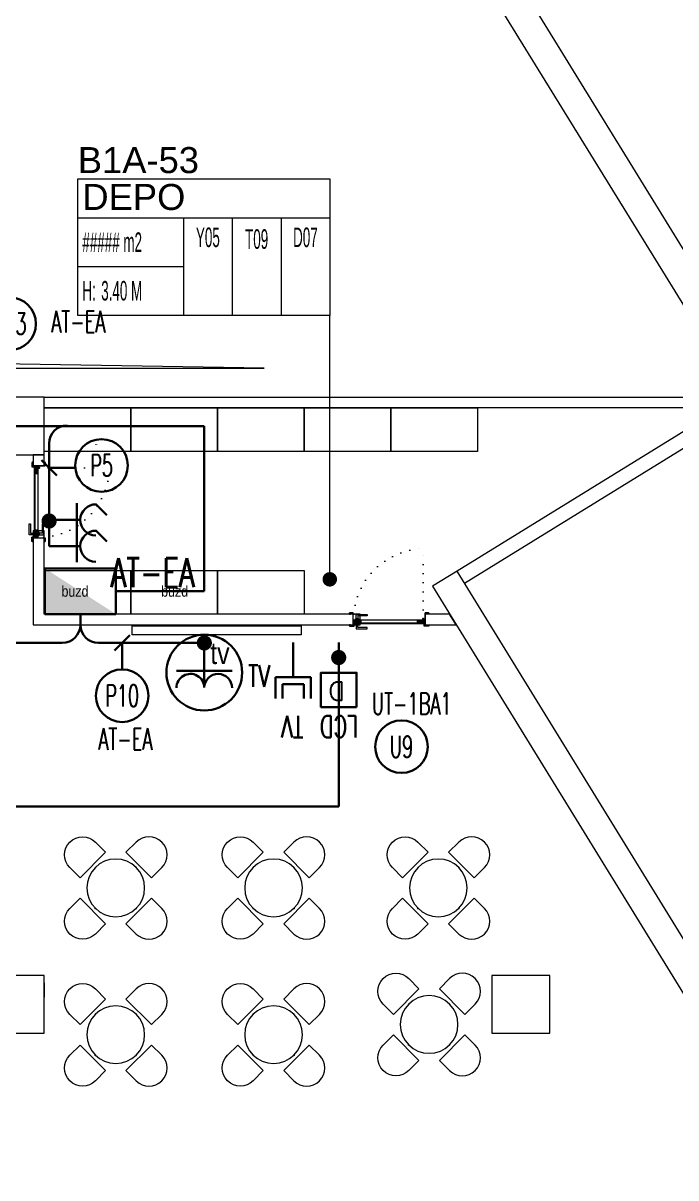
# Model space of a CAD drawing. Header units: metres. Extents: x -13194 to 152406, y -14653 to 29421.
# Drawn here: x 86311 to 87215, y 6990 to 8587 of the extents above; entities that cross this region are included whole.
import ezdxf
from ezdxf.enums import TextEntityAlignment as Align

# ---------------------------------------------------------------- set-up
doc = ezdxf.new("R2010")
doc.units = ezdxf.units.M
doc.header["$LTSCALE"] = 100
doc.header["$MEASUREMENT"] = 0
doc.linetypes.add('DOT2', pattern=[0.125, 0, -0.125])
doc.linetypes.add('HIDDEN', pattern=[0.375, 0.25, -0.125])
doc.layers.get('0').update_dxf_attribs({"color": 9, "lineweight": 9})
for name, color, linetype, lineweight in [('00', 9, 'Continuous', 9), ('01', 9, 'Continuous', 9), ('05', 9, 'Continuous', 9), ('06C @ 1', 9, 'Continuous', 9), ('06D', 9, 'Continuous', 9), ('09', 9, 'Continuous', 9), ('10', 9, 'Continuous', 9), ('12', 9, 'Continuous', 9), ('20', 9, 'DOT2', 9), ('21', 9, 'Continuous', 9), ('21_mahal200', 9, 'Continuous', 9), ('E-AYDINLATMA VE PRİZ PANOSU', 7, 'Continuous', 30), ('E-DATA LCD EKRAN', 7, 'Continuous', 30), ('E-DATA PRİZİ (RJ45)', 7, 'Continuous', 30), ('E-KABLO', 7, 'Continuous', 30), ('E-KAPAKLI PRİZ', 7, 'Continuous', 30), ('E-LINYE', 7, 'Continuous', 30), ('E-YAZI', 7, 'Continuous', 30), ('E-ÇİFTLİ PRİZ (ASMA TAVANA MONTE)', 7, 'Continuous', 30)]:
    doc.layers.add(name, color=color, linetype=linetype, lineweight=lineweight)
doc.styles.add('Arial', font='arial.ttf', dxfattribs={"height": 2.5})
doc.styles.add('E-YAZI', font='txttw.shx')
doc.styles.add('MuuM_TEXT-STANDART', font='ARIALN.TTF')
doc.dimstyles.new('MuuM_DIM200', dxfattribs={"dimscale": 20, "dimtxt": 2, "dimasz": 1, "dimexe": 1, "dimexo": 1, "dimgap": 1, "dimtad": 1, "dimdec": 1, "dimrnd": 0.5, "dimdsep": 46, "dimtxsty": 'MuuM_TEXT-STANDART', "dimblk": 'ARCHTICK', "dimcen": 0, "dimdle": 0.15, "dimclrd": 256, "dimclre": 256, "dimclrt": 256, "dimadec": 0, "dimazin": 0, "dimtfac": 5, "dimtdec": 1, "dimtix": 1, "dimtmove": 2, "dimatfit": 3, "dimldrblk": 'DOT', "dimfxl": 3, "dimfxlon": 1, "dimtolj": 1, "dimlwd": -1, "dimlwe": -1, "dimarcsym": 0})

# ---------------------------------------------------------------- blocks, each defined once
blk = doc.blocks.new('100_AYDINLATMA VE PRİZ PANOSU')
at = {"layer": 'E-AYDINLATMA VE PRİZ PANOSU', "color": 4}
for p, q in [((-3.072, 3.948), (3.072, 3.948)), ((-3.072, 0), (-3.072, 3.948)), ((3.072, 3.948), (3.072, 0)), ((3.072, 0), (-3.072, 0))]:
    blk.add_line(p, q, dxfattribs=at)
blk.add_solid([(3.072, 0), (-3.072, 0), (-3.072, 3.948)], dxfattribs=at)
blk = doc.blocks.new('ÇİFTLİ PRİZ (ASMA TAVANA MONTE)')
at = {"layer": 'E-ÇİFTLİ PRİZ (ASMA TAVANA MONTE)', "color": 4}
for p, q in [((0, 73.2), (0, 11.4)), ((-38.4, 50.2), (38.4, 50.2))]:
    blk.add_line(p, q, dxfattribs=at)
at = {"layer": 'E-ÇİFTLİ PRİZ (ASMA TAVANA MONTE)', "color": 3}
blk.add_circle((0, 52.4), 52.4, dxfattribs=at)
at = {"layer": 'E-ÇİFTLİ PRİZ (ASMA TAVANA MONTE)', "color": 4}
for centre, start, end in [((-19.2, 73.4), 179.6083, 359.6083), ((19.2, 73.4), 180.3917, 0.3917)]:
    blk.add_arc(centre, 19.2, start, end, dxfattribs=at)
blk = doc.blocks.new('E-LCD+TV')
at = {"layer": 'E-DATA PRİZİ (RJ45)', "color": 1}
for p, q in [((38.5, 77.5), (38.5, 48)), ((48.3, 77.5), (48.3, 57.8)), ((77.8, 77.5), (77.8, 57.8)), ((87.6, 77.5), (87.6, 48)), ((38.5, 48), (87.6, 48)), ((48.3, 57.8), (77.8, 57.8)), ((63, 48), (63, 0)), ((0, 0), (0, 42))]:
    blk.add_line(p, q, dxfattribs=at)
blk.add_lwpolyline([(-24.6, 89.6), (24.6, 89.6), (24.6, 42), (-24.6, 42)], close=True, dxfattribs=at)
at = {"layer": 'E-DATA PRİZİ (RJ45)', "color": 1, "style": 'E-YAZI'}
blk.add_text('D', height=25.6, dxfattribs=at).set_placement((-8.8, 54.6))
at = {"layer": 'E-YAZI', "color": 1, "style": 'E-YAZI', "width": 0.7}
for s, p in [('LCD', (-27, 101.6)), ('TV', (49, 101.6))]:
    blk.add_text(s, height=30, dxfattribs=at).set_placement(p)
blk = doc.blocks.new('100_KAPAKLI PRİZ')
at = {"layer": 'E-KAPAKLI PRİZ', "color": 4}
for p, q in [((1.216, 3.6), (0.379, 4.438)), ((-1.223, 2.136), (1.279, 2.136)), ((0, 2.4), (0, 0))]:
    blk.add_line(p, q, dxfattribs=at)
blk.add_arc((0, 3.6), 1.2, 180.75513, 0.75513, dxfattribs=at)
blk = doc.blocks.new('p-kolon_80x80')
blk.add_lwpolyline([(-40, -40), (40, -40), (40, 40), (-40, 40)], close=True)
blk = doc.blocks.new('1.Bod.Ara.Sitatik Elk')
at = {"layer": '01'}
for points in [[(2885.9, 194.4), (3337.3, -538.2), (3303.3, -559.2), (2863.6, 154.4)], [(3464.9, -1609), (3399.2, -1591.8), (2911.6, -800.5), (2877.6, -821.5), (3373.6, -1626.4), (3454.8, -1647.7)]]:
    blk.add_lwpolyline(points, dxfattribs=at)
for p in [(2300, -600), (2300, -1400), (3000, -1400)]:
    blk.add_blockref('p-kolon_80x80', p, dxfattribs=at)
blk = doc.blocks.new('_ArchTick')
at = {"color": 0, "linetype": 'ByBlock', "const_width": 0.15}
blk.add_lwpolyline([(-0.5, -0.5), (0.5, 0.5)], dxfattribs=at)
blk = doc.blocks.new('_Dot')
at = {"color": 0, "linetype": 'ByBlock', "lineweight": -2}
blk.add_line((-0.5, 0), (-1, 0), dxfattribs=at)
at = {"color": 0, "linetype": 'ByBlock', "const_width": 0.5}
blk.add_lwpolyline([(-0.25, 0, 1), (0.25, 0, 1)], format="xyb", close=True, dxfattribs=at)
blk = doc.blocks.new('0_roomno2')
blk.add_lwpolyline([(19.375, -10.5), (0, -10.5), (0, 0), (19.375, 0)], close=True)
for points in [[(0, -3), (19.375, -3)], [(8.125, -3), (8.125, -10.5)], [(11.875, -3), (11.875, -10.5)], [(15.625, -3), (15.625, -10.5)], [(0, -6.75), (8.125, -6.75)]]:
    blk.add_lwpolyline(points)
at = {"style": 'MuuM_TEXT-STANDART', "width": 0.6}
blk.add_text('H:', height=1.5, dxfattribs=at).set_placement((0.35, -8.608), align=Align.MIDDLE_LEFT)
at = {"style": 'Arial'}
blk.add_attdef('ODANO', (0, 1.17), '', height=2, dxfattribs=at)
blk.add_attdef('MEKANADI', text='', height=2, dxfattribs=at).set_placement((0.35, -3), align=Align.BOTTOM_LEFT)
at = {"style": 'MuuM_TEXT-STANDART', "width": 0.6}
for tag, p in [('M2', (0.35, -4.875)), ('TEMIZTAVANYUKSEKLIGI', (1.8, -8.608))]:
    blk.add_attdef(tag, text='', height=1.5, dxfattribs=at).set_placement(p, align=Align.MIDDLE_LEFT)
for tag, p in [('YER01', (10, -4.5)), ('TAVAN01', (13.75, -4.5)), ('DUVAR01', (17.5, -4.5)), ('YER02', (10, -6.75)), ('TAVAN02', (13.75, -6.75)), ('DUVAR02', (17.5, -6.75)), ('YER03', (10, -9)), ('TAVAN03', (13.75, -9)), ('DUVAR03', (17.5, -9))]:
    blk.add_attdef(tag, text='', height=1.5, dxfattribs=at).set_placement(p, align=Align.MIDDLE_CENTER)
blk = doc.blocks.new('p-kapı kolu')
for points in [[(2.2, 0), (2.2, -1.25), (-2.2, -1.25), (-2.2, 0), (2.2, 0)], [(1.225, -1.25), (1.225, -7.5), (-13.775, -7.5), (-13.775, -5.625), (-1.025, -5.625), (-1.025, -5.625), (-1.025, -1.25), (1.225, -1.25)]]:
    blk.add_lwpolyline(points)
blk = doc.blocks.new('K-AH-01')
at = {"layer": '09'}
h = blk.add_hatch(dxfattribs=at)
h.set_pattern_fill('LOGEND', color=256, scale=10, style=0)
h.set_pattern_definition([(7e-15, (-3944.073, -2726.897), (10, 10), [3, -7]), (7e-15, (-3944.073, -2726.397), (10, 10), [3, -7]), (7e-15, (-3943.573, -2725.397), (10, 10), [2, -8]), (7e-15, (-3943.073, -2724.397), (10, 10), [1.5, -8.5]), (7e-15, (-3943.073, -2723.397), (10, 10), [1, -9]), (7e-15, (-3945.573, -2722.397), (10, 10), [0.5, -2.5, 0.5, -6.5]), (7e-15, (-3944.073, -2721.897), (10, 10), [0.5, -4, 1.5, -4]), (7e-15, (-3942.073, -2721.397), (10, 10), [0.5, -0.5, 0.5, -8.5]), (7e-15, (-3942.573, -2720.897), (10, 10), [0.5, -9.5]), (7e-15, (-3943.073, -2719.897), (10, 10), [1.5, -8.5]), (7e-15, (-3943.073, -2718.897), (10, 10), [2, -8]), (7e-15, (-3943.573, -2717.897), (10, 10), [2.5, -3, 0.5, -4]), (90, (-3947.573, -2723.897), (-10, 10), [0.5, -1, 2.5, -6]), (90, (-3947.073, -2722.897), (-10, 10), [0.5, -0.5, 1.5, -7.5]), (90, (-3946.573, -2718.897), (-10, 10), [1, -9]), (90, (-3946.073, -2722.897), (-10, 10), [2, -3, 0.5, -4.5]), (90, (-3945.573, -2717.397), (-10, 10), [0.5, -9.5]), (90, (-3945.073, -2722.397), (-10, 10), [1.5, -8.5]), (90, (-3944.073, -2721.897), (-10, 10), [1, -9]), (90, (-3943.073, -2721.897), (-10, 10), [0.5, -1.5, 1.5, -6.5]), (90, (-3942.573, -2721.397), (-10, 10), [0.5, -9.5]), (90, (-3942.073, -2723.397), (-10, 10), [1.4, -8.6]), (90, (-3941.573, -2725.397), (-10, 10), [1, -9]), (90, (-3940.573, -2721.397), (-10, 10), [0.5, -9.5]), (90, (-3939.573, -2721.897), (-10, 10), [1.5, -8.5]), (90, (-3938.573, -2721.897), (-10, 10), [1.5, -8.5]), (45, (-3940.073, -2725.8966), (1e-15, 10), [0.7071, -0.7071, 0.7071, -12.020836]), (45, (-3942.073, -2723.3966), (1e-15, 10), [1.4142, -12.727936]), (45, (-3946.073, -2718.3966), (1e-15, 10), [1.4142, -12.727936]), (45, (-3944.073, -2720.8966), (1e-15, 10), [1.4142, -12.727936]), (45, (-3943.573, -2722.8966), (1e-15, 10), [1.4142, -12.727936]), (45, (-3940.573, -2724.8966), (1e-15, 10), [1.4142, -12.727936]), (45, (-3941.573, -2724.3966), (1e-15, 10), [2.12132, -12.020816]), (45, (-3944.573, -2719.8966), (1e-15, 10), [0.7071, -13.435036]), (45, (-3945.073, -2718.8966), (1e-15, 10), [0.7071, -13.435036]), (45, (-3941.073, -2718.8966), (1e-15, 10), [0.7071, -13.435036]), (45, (-3945.073, -2723.8966), (1e-15, 10), [0.7071, -13.435036]), (45, (-3939.573, -2720.3966), (1e-15, 10), [0.7071, -13.435036]), (45, (-3943.073, -2721.3966), (1e-15, 10), [0.7071, -13.435036]), (45, (-3942.073, -2720.3966), (1e-15, 10), [0.7071, -13.435036]), (135, (-3942.573, -2722.3966), (-10, 1e-15), [0.7071, -0.7071, 2.12132, -10.606616]), (135, (-3941.073, -2722.3966), (-10, 1e-15), [0.7071, -13.435036]), (135, (-3941.073, -2725.8966), (-10, 1e-15), [0.7071, -13.435036]), (135, (-3943.073, -2723.3966), (-10, 1e-15), [0.7071, -13.435036]), (135, (-3941.573, -2721.3966), (-10, 1e-15), [0.7071, -13.435036]), (135, (-3944.073, -2723.8966), (-10, 1e-15), [0.7071, -13.435036]), (135, (-3940.073, -2723.8966), (-10, 1e-15), [0.7071, -13.435036]), (135, (-3947.073, -2726.8966), (-10, 1e-15), [0.7071, -13.435036]), (135, (-3946.573, -2726.3966), (-10, 1e-15), [1.4142, -12.727936]), (135, (-3946.073, -2725.8966), (-10, 1e-15), [1.4142, -12.727936]), (135, (-3945.073, -2725.8966), (-10, 1e-15), [1.4142, -12.727936]), (135, (-3944.573, -2724.8966), (-10, 1e-15), [1.4142, -12.727936]), (135, (-3940.573, -2720.8966), (-10, 1e-15), [1.4142, -12.727936]), (135, (-3938.573, -2725.8966), (-10, 1e-15), [1.4142, -12.727936]), (135, (-3938.073, -2717.8966), (-10, 1e-15), [1.4142, -12.727936]), (135, (-3938.073, -2718.8966), (-10, 1e-15), [1.4142, -12.727936]), (135, (-3939.073, -2719.3966), (-10, 1e-15), [1.4142, -12.727936]), (135, (-3946.073, -2719.3966), (-10, 1e-15), [2.12132, -12.020816]), (135, (-3939.573, -2720.3966), (-10, 1e-15), [2.12132, -12.020816]), (26.56505, (-3945.0727, -2717.3966), (10, 4e-09), [1.118, -21.24268]), (26.56505, (-3945.0727, -2722.3966), (10, 4e-09), [1.118, -21.24268]), (26.56505, (-3944.0727, -2719.3966), (10, 4e-09), [1.118, -21.24268]), (26.56505, (-3941.0727, -2726.3966), (10, 4e-09), [1.118, -21.24268]), (26.56505, (-3941.5727, -2725.3966), (10, 4e-09), [1.118, -21.24268]), (26.56505, (-3944.5727, -2723.3966), (10, 4e-09), [1.118, -21.24268]), (26.56505, (-3944.5727, -2718.3966), (10, 4e-09), [1.118, -21.24268]), (26.56505, (-3941.5727, -2721.3966), (10, 4e-09), [2.236, -20.12468]), (63.43495, (-3941.5727, -2719.8966), (5e-10, 10), [1.118, -21.24268]), (63.43495, (-3940.0727, -2722.8966), (5e-10, 10), [1.118, -21.24268]), (63.43495, (-3945.0727, -2720.8966), (5e-10, 10), [1.118, -21.24268]), (63.43495, (-3947.0727, -2720.3966), (5e-10, 10), [1.118, -21.24268]), (63.43495, (-3941.0727, -2722.3966), (5e-10, 10), [1.118, -21.24268]), (63.43495, (-3942.0727, -2722.3966), (5e-10, 10), [1.118, -21.24268]), (63.43495, (-3946.0727, -2720.8966), (5e-10, 10), [2.236, -20.12468]), (63.43495, (-3938.5727, -2724.3966), (5e-10, 10), [2.236, -20.12468]), (63.43495, (-3939.5727, -2723.8966), (5e-10, 10), [2.236, -20.12468]), (116.56505, (-3947.5727, -2725.3966), (-4e-09, 10), [1.118, -21.24268]), (116.56505, (-3947.5727, -2719.8966), (-4e-09, 10), [1.118, -21.24268]), (116.56505, (-3945.5727, -2726.8966), (-4e-09, 10), [1.118, -21.24268]), (116.56505, (-3946.5727, -2717.8966), (-4e-09, 10), [1.118, -21.24268]), (116.56505, (-3945.5727, -2723.8966), (-4e-09, 10), [1.118, -21.24268]), (116.56505, (-3943.5727, -2722.8966), (-4e-09, 10), [1.118, -21.24268]), (116.56505, (-3942.5727, -2720.8966), (-4e-09, 10), [1.118, -21.24268]), (116.56505, (-3947.0727, -2724.8966), (3.2e-06, 10.0000016), [1.118, -21.24268]), (116.56505, (-3944.5727, -2723.3966), (-4e-09, 10), [1.118, -21.24268]), (116.56505, (-3941.5727, -2724.3966), (-4e-09, 10), [1.118, -21.24268]), (116.56505, (-3940.5727, -2723.3966), (-4e-09, 10), [1.118, -21.24268]), (116.56505, (-3938.5727, -2720.3966), (-4e-09, 10), [1.118, -21.24268]), (116.56505, (-3946.0727, -2717.3966), (-4e-09, 10), [1.118, -21.24268]), (116.56505, (-3947.5727, -2717.8966), (-4e-09, 10), [2.236, -20.12468]), (116.56505, (-3946.0727, -2724.8966), (-4e-09, 10), [2.236, -20.12468]), (153.43495, (-3947.5727, -2726.3966), (-10, 5e-10), [1.118, -21.24268]), (153.43495, (-3939.0727, -2726.8966), (-10, 5e-10), [1.118, -21.24268]), (153.43495, (-3939.5727, -2721.8966), (-10, 5e-10), [1.118, -21.24268]), (153.43495, (-3943.5727, -2725.3966), (-10, 5e-10), [1.118, -21.24268]), (153.43495, (-3944.0727, -2726.3966), (-10, 5e-10), [1.118, -21.24268]), (153.43495, (-3943.0727, -2724.3966), (-10, 5e-10), [1.118, -21.24268]), (153.43495, (-3940.0727, -2718.3966), (-10, 5e-10), [1.118, -21.24268]), (153.43495, (-3939.0727, -2717.8966), (-10, 5e-10), [2.236, -20.12468])])
h.paths.add_polyline_path([(10.8, 6.5), (10.8, 2.5), (0.8, 2.5), (0.8, 6.5)])
h = blk.add_hatch(dxfattribs=at)
h.set_pattern_fill('LOGEND', color=256, scale=10, style=0)
h.set_pattern_definition([(7e-15, (-3938.781, -2726.897), (10, 10), [3, -7]), (7e-15, (-3938.781, -2726.397), (10, 10), [3, -7]), (7e-15, (-3938.281, -2725.397), (10, 10), [2, -8]), (7e-15, (-3937.781, -2724.397), (10, 10), [1.5, -8.5]), (7e-15, (-3937.781, -2723.397), (10, 10), [1, -9]), (7e-15, (-3940.281, -2722.397), (10, 10), [0.5, -2.5, 0.5, -6.5]), (7e-15, (-3938.781, -2721.897), (10, 10), [0.5, -4, 1.5, -4]), (7e-15, (-3936.781, -2721.397), (10, 10), [0.5, -0.5, 0.5, -8.5]), (7e-15, (-3937.281, -2720.897), (10, 10), [0.5, -9.5]), (7e-15, (-3937.781, -2719.897), (10, 10), [1.5, -8.5]), (7e-15, (-3937.781, -2718.897), (10, 10), [2, -8]), (7e-15, (-3938.281, -2717.897), (10, 10), [2.5, -3, 0.5, -4]), (90, (-3942.281, -2723.897), (-10, 10), [0.5, -1, 2.5, -6]), (90, (-3941.781, -2722.897), (-10, 10), [0.5, -0.5, 1.5, -7.5]), (90, (-3941.281, -2718.897), (-10, 10), [1, -9]), (90, (-3940.781, -2722.897), (-10, 10), [2, -3, 0.5, -4.5]), (90, (-3940.281, -2717.397), (-10, 10), [0.5, -9.5]), (90, (-3939.781, -2722.397), (-10, 10), [1.5, -8.5]), (90, (-3938.781, -2721.897), (-10, 10), [1, -9]), (90, (-3937.781, -2721.897), (-10, 10), [0.5, -1.5, 1.5, -6.5]), (90, (-3937.281, -2721.397), (-10, 10), [0.5, -9.5]), (90, (-3936.781, -2723.397), (-10, 10), [1.4, -8.6]), (90, (-3936.281, -2725.397), (-10, 10), [1, -9]), (90, (-3935.281, -2721.397), (-10, 10), [0.5, -9.5]), (90, (-3934.281, -2721.897), (-10, 10), [1.5, -8.5]), (90, (-3933.281, -2721.897), (-10, 10), [1.5, -8.5]), (45, (-3934.781, -2725.8966), (1e-15, 10), [0.7071, -0.7071, 0.7071, -12.020836]), (45, (-3936.781, -2723.3966), (1e-15, 10), [1.4142, -12.727936]), (45, (-3940.781, -2718.3966), (1e-15, 10), [1.4142, -12.727936]), (45, (-3938.781, -2720.8966), (1e-15, 10), [1.4142, -12.727936]), (45, (-3938.281, -2722.8966), (1e-15, 10), [1.4142, -12.727936]), (45, (-3935.281, -2724.8966), (1e-15, 10), [1.4142, -12.727936]), (45, (-3936.281, -2724.3966), (1e-15, 10), [2.12132, -12.020816]), (45, (-3939.281, -2719.8966), (1e-15, 10), [0.7071, -13.435036]), (45, (-3939.781, -2718.8966), (1e-15, 10), [0.7071, -13.435036]), (45, (-3935.781, -2718.8966), (1e-15, 10), [0.7071, -13.435036]), (45, (-3939.781, -2723.8966), (1e-15, 10), [0.7071, -13.435036]), (45, (-3934.281, -2720.3966), (1e-15, 10), [0.7071, -13.435036]), (45, (-3937.781, -2721.3966), (1e-15, 10), [0.7071, -13.435036]), (45, (-3936.781, -2720.3966), (1e-15, 10), [0.7071, -13.435036]), (135, (-3937.281, -2722.3966), (-10, 1e-15), [0.7071, -0.7071, 2.12132, -10.606616]), (135, (-3935.781, -2722.3966), (-10, 1e-15), [0.7071, -13.435036]), (135, (-3935.781, -2725.8966), (-10, 1e-15), [0.7071, -13.435036]), (135, (-3937.781, -2723.3966), (-10, 1e-15), [0.7071, -13.435036]), (135, (-3936.281, -2721.3966), (-10, 1e-15), [0.7071, -13.435036]), (135, (-3938.781, -2723.8966), (-10, 1e-15), [0.7071, -13.435036]), (135, (-3934.781, -2723.8966), (-10, 1e-15), [0.7071, -13.435036]), (135, (-3941.781, -2726.8966), (-10, 1e-15), [0.7071, -13.435036]), (135, (-3941.281, -2726.3966), (-10, 1e-15), [1.4142, -12.727936]), (135, (-3940.781, -2725.8966), (-10, 1e-15), [1.4142, -12.727936]), (135, (-3939.781, -2725.8966), (-10, 1e-15), [1.4142, -12.727936]), (135, (-3939.281, -2724.8966), (-10, 1e-15), [1.4142, -12.727936]), (135, (-3935.281, -2720.8966), (-10, 1e-15), [1.4142, -12.727936]), (135, (-3933.281, -2725.8966), (-10, 1e-15), [1.4142, -12.727936]), (135, (-3932.781, -2717.8966), (-10, 1e-15), [1.4142, -12.727936]), (135, (-3932.781, -2718.8966), (-10, 1e-15), [1.4142, -12.727936]), (135, (-3933.781, -2719.3966), (-10, 1e-15), [1.4142, -12.727936]), (135, (-3940.781, -2719.3966), (-10, 1e-15), [2.12132, -12.020816]), (135, (-3934.281, -2720.3966), (-10, 1e-15), [2.12132, -12.020816]), (26.56505, (-3939.7813, -2717.3966), (10, 4e-09), [1.118, -21.24268]), (26.56505, (-3939.7813, -2722.3966), (10, 4e-09), [1.118, -21.24268]), (26.56505, (-3938.7813, -2719.3966), (10, 4e-09), [1.118, -21.24268]), (26.56505, (-3935.7813, -2726.3966), (10, 4e-09), [1.118, -21.24268]), (26.56505, (-3936.2813, -2725.3966), (10, 4e-09), [1.118, -21.24268]), (26.56505, (-3939.2813, -2723.3966), (10, 4e-09), [1.118, -21.24268]), (26.56505, (-3939.2813, -2718.3966), (10, 4e-09), [1.118, -21.24268]), (26.56505, (-3936.2813, -2721.3966), (10, 4e-09), [2.236, -20.12468]), (63.43495, (-3936.2813, -2719.8966), (5e-10, 10), [1.118, -21.24268]), (63.43495, (-3934.7813, -2722.8966), (5e-10, 10), [1.118, -21.24268]), (63.43495, (-3939.7813, -2720.8966), (5e-10, 10), [1.118, -21.24268]), (63.43495, (-3941.7813, -2720.3966), (5e-10, 10), [1.118, -21.24268]), (63.43495, (-3935.7813, -2722.3966), (5e-10, 10), [1.118, -21.24268]), (63.43495, (-3936.7813, -2722.3966), (5e-10, 10), [1.118, -21.24268]), (63.43495, (-3940.7813, -2720.8966), (5e-10, 10), [2.236, -20.12468]), (63.43495, (-3933.2813, -2724.3966), (5e-10, 10), [2.236, -20.12468]), (63.43495, (-3934.2813, -2723.8966), (5e-10, 10), [2.236, -20.12468]), (116.56505, (-3942.2813, -2725.3966), (-4e-09, 10), [1.118, -21.24268]), (116.56505, (-3942.2813, -2719.8966), (-4e-09, 10), [1.118, -21.24268]), (116.56505, (-3940.2813, -2726.8966), (-4e-09, 10), [1.118, -21.24268]), (116.56505, (-3941.2813, -2717.8966), (-4e-09, 10), [1.118, -21.24268]), (116.56505, (-3940.2813, -2723.8966), (-4e-09, 10), [1.118, -21.24268]), (116.56505, (-3938.2813, -2722.8966), (-4e-09, 10), [1.118, -21.24268]), (116.56505, (-3937.2813, -2720.8966), (-4e-09, 10), [1.118, -21.24268]), (116.56505, (-3941.7813, -2724.8966), (3.2e-06, 10.0000016), [1.118, -21.24268]), (116.56505, (-3939.2813, -2723.3966), (-4e-09, 10), [1.118, -21.24268]), (116.56505, (-3936.2813, -2724.3966), (-4e-09, 10), [1.118, -21.24268]), (116.56505, (-3935.2813, -2723.3966), (-4e-09, 10), [1.118, -21.24268]), (116.56505, (-3933.2813, -2720.3966), (-4e-09, 10), [1.118, -21.24268]), (116.56505, (-3940.7813, -2717.3966), (-4e-09, 10), [1.118, -21.24268]), (116.56505, (-3942.2813, -2717.8966), (-4e-09, 10), [2.236, -20.12468]), (116.56505, (-3940.7813, -2724.8966), (-4e-09, 10), [2.236, -20.12468]), (153.43495, (-3942.2813, -2726.3966), (-10, 5e-10), [1.118, -21.24268]), (153.43495, (-3933.7813, -2726.8966), (-10, 5e-10), [1.118, -21.24268]), (153.43495, (-3934.2813, -2721.8966), (-10, 5e-10), [1.118, -21.24268]), (153.43495, (-3938.2813, -2725.3966), (-10, 5e-10), [1.118, -21.24268]), (153.43495, (-3938.7813, -2726.3966), (-10, 5e-10), [1.118, -21.24268]), (153.43495, (-3937.7813, -2724.3966), (-10, 5e-10), [1.118, -21.24268]), (153.43495, (-3934.7813, -2718.3966), (-10, 5e-10), [1.118, -21.24268]), (153.43495, (-3933.7813, -2717.8966), (-10, 5e-10), [2.236, -20.12468])])
h.paths.add_polyline_path([(89.1, 2.5), (89.1, 6.5), (99.1, 6.5), (99.1, 2.5)])
at = {"layer": '10'}
for points in [[(-0.4, -1.7), (1.3, -1.7, 0.414214), (1.6, -1.4), (1.6, 1.1, 0.414214), (1.3, 1.4, 0.414214), (1, 1.1), (1, 0.2), (0.2, 0.2), (0.2, 16.4, 0.414214), (-0.1, 16.7), (-4.6, 16.7, 0.414214), (-4.9, 16.4), (-4.9, 15.3, 0.414214), (-4.6, 15), (-3.5, 15), (-3.5, 15.2), (-4.6, 15.2, -0.414214), (-4.7, 15.3), (-4.7, 16.4, -0.414214), (-4.6, 16.5), (-0.2, 16.5), (-0.1, 16.5, -0.414214), (0, 16.4), (0, 0), (1.2, 0), (1.2, 1.1, -0.414214), (1.3, 1.2, -0.414214), (1.4, 1.1), (1.4, -1.4, -0.414214), (1.3, -1.5), (-0.4, -1.5), (-4.6, -1.5, -0.414214), (-4.7, -1.4), (-4.7, -0.3, -0.414214), (-4.6, -0.2), (-3.5, -0.2), (-3.5, 0), (-4.6, 0, 0.414214), (-4.9, -0.3), (-4.9, -1.4, 0.414214), (-4.6, -1.7)], [(100.4, -1.7), (98.7, -1.7, -0.414214), (98.4, -1.4), (98.4, 1.1, -0.414214), (98.7, 1.4, -0.414214), (99, 1.1), (99, 0.2), (99.8, 0.2), (99.8, 16.4, -0.414214), (100.1, 16.7), (104.6, 16.7, -0.414214), (104.9, 16.4), (104.9, 15.3, -0.414214), (104.6, 15), (103.5, 15), (103.5, 15.2), (104.6, 15.2, 0.414214), (104.7, 15.3), (104.7, 16.4, 0.414214), (104.6, 16.5), (100.2, 16.5), (100.1, 16.5, 0.414214), (100, 16.4), (100, 0), (98.8, 0), (98.8, 1.1, 0.414214), (98.7, 1.2, 0.414214), (98.6, 1.1), (98.6, -1.4, 0.414214), (98.7, -1.5), (100.4, -1.5), (104.6, -1.5, 0.414214), (104.7, -1.4), (104.7, -0.3, 0.414214), (104.6, -0.2), (103.5, -0.2), (103.5, 0), (104.6, 0, -0.414214), (104.9, -0.3), (104.9, -1.4, -0.414214), (104.6, -1.7)], [(2.1, 7.6), (0.8, 7), (0.8, 4.1), (0.6, 4.1), (0.6, 7.1), (2, 7.8, -14.796002)]]:
    blk.add_lwpolyline(points, format="xyb", close=True, dxfattribs=at)
blk.add_circle((2.7, 8.1), 0.55, dxfattribs=at)
at = {"layer": '12'}
for points in [[(0.8, 6.5), (99.1, 6.5), (99.1, 7), (0.8, 7)], [(0.8, 2.5), (10.8, 2.5), (10.8, 6.5), (0.8, 6.5)], [(0.8, 2.5), (99.1, 2.5), (99.1, 2), (0.8, 2)], [(89.1, 2.5), (99.1, 2.5), (99.1, 6.5), (89.1, 6.5)]]:
    blk.add_lwpolyline(points, close=True, dxfattribs=at)
at = {"layer": '20'}
blk.add_lwpolyline([(2.7, 8.1), (2.7, 105.2)], dxfattribs=at)
at = {"layer": '20', "linetype": 'HIDDEN'}
for points in [[(2, 6.9), (2, 5.4), (3.5, 5.4), (3.5, 6.9)], [(2.2, 7.6), (2.2, 5.6), (3.3, 5.6), (3.3, 7.6)]]:
    blk.add_lwpolyline(points, dxfattribs=at)
at = {"layer": '20'}
blk.add_arc((0.8, 7), 98.3, 357.0842, 88.8632, dxfattribs=at)
at = {"layer": '06C @ 1', "xscale": -1, "rotation": 180}
blk.add_blockref('p-kapı kolu', (94.1, 7), dxfattribs=at)
at = {"layer": '06C @ 1'}
blk.add_blockref('p-kapı kolu', (94.1, 2), dxfattribs=at)
blk = doc.blocks.new('p-sandalye-01')
blk.add_lwpolyline([(-5, -25), (-5, -25), (-25, -25, -1), (-25, 25), (-5, 25), (-5, 25)], format="xyb", close=True)
blk.add_point((0, 0.1))
blk = doc.blocks.new('p-masa-yuvarlak-4lü')
blk.add_circle((0.1, 0.1), 39.9)
at = {"rotation": 270}
blk.add_blockref('p-sandalye-01', (0, 40), dxfattribs=at)
blk.add_blockref('p-sandalye-01', (-40, 0))
at = {"xscale": -1}
blk.add_blockref('p-sandalye-01', (40, 0), dxfattribs=at)
at = {"xscale": -1, "rotation": 270}
blk.add_blockref('p-sandalye-01', (0, -40), dxfattribs=at)
blk = doc.blocks.new('1.Bod.Ara.Mimari Elk')
blk.add_lwpolyline([(2462.13, -876.15), (2695.72, -876.15), (2695.72, -888.59), (2462.13, -888.59)], close=True)
at = {"layer": '00'}
for points in [[(3277.56, -575), (2340, -575), (2340, -560), (3301.9, -560)], [(2325, -640), (2325, -655), (2340, -655), (2340, -640)], [(2867.58, -875), (2910.58, -875), (2901.33, -860), (2867.58, -860)]]:
    blk.add_lwpolyline(points, close=True, dxfattribs=at)
for points in [[(2911.64, -800.47), (3252.18, -590.64)], [(2922.13, -817.5), (3262.67, -607.66)], [(2325, -745), (2325, -875), (2777.58, -875), (2777.58, -860), (2340, -860), (2340, -745), (2325, -745)]]:
    blk.add_lwpolyline(points, dxfattribs=at)
at = {"layer": '05'}
for points in [[(2340, -575), (2460, -575), (2460, -635), (2340, -635)], [(2460, -575), (2580, -575), (2580, -635), (2460, -635)], [(2580, -575), (2700, -575), (2700, -635), (2580, -635)], [(2700, -575), (2820, -575), (2820, -635), (2700, -635)], [(2820, -575), (2940, -575), (2940, -635), (2820, -635)], [(2340, -800), (2460, -800), (2460, -860), (2340, -860)], [(2460, -800), (2580, -800), (2580, -860), (2460, -860)], [(2580, -800), (2700, -800), (2700, -860), (2580, -860)]]:
    blk.add_lwpolyline(points, close=True, dxfattribs=at)
at = {"layer": '06D'}
blk.add_lwpolyline([(1707.29, -80), (1059.35, -520), (2644.85, -520), (1151.36, -495.35)], close=True, dxfattribs=at)
at = {"layer": '21'}
blk.add_line((2340, -1370), (2340, -1390), dxfattribs=at)
at = {"rotation": 270}
blk.add_blockref('K-AH-01', (2325, -655), dxfattribs=at)
at = {"xscale": -1}
blk.add_blockref('K-AH-01', (2867.58, -875), dxfattribs=at)
at = {"layer": '05', "color": 1, "xscale": -1, "rotation": 315}
for p in [(2439.31, -1239), (2657.65, -1239), (2885.86, -1239), (2203.42, -1247.13), (2873.04, -1427.92), (2439.31, -1442.06), (2657.65, -1442.06)]:
    blk.add_blockref('p-masa-yuvarlak-4lü', p, dxfattribs=at)
at = {"layer": '21_mahal200'}
ref = blk.add_blockref('0_roomno2', (2386.79, -257.89), dxfattribs=dict(at, xscale=18, yscale=18, zscale=18))
ref.add_attrib('ODANO', 'B1A-53', (2386.79, -250.11), dxfattribs={"layer": '0', "height": 36, "style": 'Arial'})
ref.add_attrib('MEKANADI', 'DEPO', dxfattribs={"layer": '0', "height": 36, "style": 'Arial'}).set_placement((2393.09, -311.89), align=Align.BOTTOM_LEFT)
ref.add_attrib('M2', '##### m2', dxfattribs={"layer": '0', "height": 27, "style": 'MuuM_TEXT-STANDART', "width": 0.6}).set_placement((2393.09, -345.64), align=Align.MIDDLE_LEFT)
ref.add_attrib('TEMIZTAVANYUKSEKLIGI', '3.40 M', dxfattribs={"layer": '0', "height": 27, "style": 'MuuM_TEXT-STANDART', "width": 0.6}).set_placement((2419.19, -412.83), align=Align.MIDDLE_LEFT)
ref.add_attrib('YER01', 'Y05', dxfattribs={"layer": '0', "height": 27, "style": 'MuuM_TEXT-STANDART', "width": 0.6}).set_placement((2566.79, -338.89), align=Align.MIDDLE_CENTER)
ref.add_attrib('DUVAR01', 'D07', dxfattribs={"layer": '0', "height": 27, "style": 'MuuM_TEXT-STANDART', "width": 0.6}).set_placement((2701.79, -338.89), align=Align.MIDDLE_CENTER)
ref.add_attrib('TAVAN02', 'T09', dxfattribs={"layer": '0', "height": 27, "style": 'MuuM_TEXT-STANDART', "width": 0.6}).set_placement((2634.29, -341.38), align=Align.MIDDLE_CENTER)
at = {"style": 'MuuM_TEXT-STANDART'}
for p in [(2364.22, -836.04), (2502.18, -836.04)]:
    blk.add_text('buzd', height=15, dxfattribs=at).set_placement(p)
at = {"layer": '05', "style": 'MuuM_TEXT-STANDART'}
blk.add_text('tv', height=30, dxfattribs=at).set_placement((2570.11, -929.2))
at = {"layer": '21_mahal200'}
blk.add_leader([(2735.54, -812.01), (2735.54, -446.89)], dimstyle='MuuM_DIM200', override={"dimasz": 1, "dimfxl": 10}, dxfattribs=at)

msp = doc.modelspace()

# ---------------------------------------------------------------- linework, layer by layer
at = {"layer": 'E-KABLO', "color": 6}
for p, q in [((86121, 8030), (86437.2, 8030)), ((86437.2, 8030), (86561.8, 8030)), ((86561.8, 7801.5), (86561.8, 8030)), ((86346.9, 8005.8), (86347, 7863.7)), ((86412.2, 8004.3), (86412.2, 8005)), ((86439.4, 7801.5), (86561.8, 7801.5)), ((86390.3, 7769.9), (86390.3, 7755)), ((86365.3, 7730), (86254.4, 7730)), ((86561.8, 7730), (86415.3, 7730))]:
    msp.add_line(p, q, dxfattribs=at)
at = {"layer": 'E-KABLO', "color": 7}
msp.add_line((86383.4, 7972.3), (86346.9, 7972.2), dxfattribs=at)
at = {"layer": 'E-KABLO', "color": 4}
for p, q in [((86747.9, 7709.8), (86747.9, 7503.8)), ((86747.9, 7503.8), (85857.9, 7503.8))]:
    msp.add_line(p, q, dxfattribs=at)
at = {"layer": 'E-KABLO', "color": 4, "const_width": 10.5}
for points in [[(86341.8, 7898.7, 1), (86352.3, 7898.7, 1)], [(86556.6, 7730, 1), (86567.1, 7730, 1)], [(86742.6, 7709.8, 1), (86753.1, 7709.8, 1)]]:
    msp.add_lwpolyline(points, format="xyb", close=True, dxfattribs=at)
at = {"layer": 'E-KABLO', "color": 6}
for centre, start, end in [((86371.9, 8005.8), 90, 180), ((86365.3, 7755), 270, 0), ((86415.3, 7755), 180, 270)]:
    msp.add_arc(centre, 25, start, end, dxfattribs=at)
at = {"layer": 'E-LINYE', "color": 7, "linetype": 'Continuous'}
for p, q in [((86357.5, 7961.6), (86336.3, 7982.8)), ((86458.7, 7740.6), (86437.5, 7719.4)), ((86448.1, 7693.4), (86448.1, 7730))]:
    msp.add_line(p, q, dxfattribs=at)
for centre in [(86292.4, 8171.5), (86419.6, 7975.5), (86448.1, 7657), (86834.7, 7586.5)]:
    msp.add_circle(centre, 36.4, dxfattribs=at)

# ---------------------------------------------------------------- block references
for name in ['1.Bod.Ara.Mimari Elk', '1.Bod.Ara.Sitatik Elk']:
    msp.add_blockref(name, (84000, 8630))
at = {"layer": 'E-AYDINLATMA VE PRİZ PANOSU', "xscale": 15.99999999999999, "yscale": 15.99999999999999, "zscale": 15.99999999999999}
msp.add_blockref('100_AYDINLATMA VE PRİZ PANOSU', (86390.3, 7769.9), dxfattribs=at)
at = {"layer": 'E-DATA LCD EKRAN', "color": 1, "rotation": 180}
msp.add_blockref('E-LCD+TV', (86747.9, 7730.8), dxfattribs=at)
at = {"layer": 'E-KAPAKLI PRİZ', "xscale": -18, "yscale": 18, "zscale": 18, "rotation": 270}
for p in [(86347, 7900.1), (86347, 7863.7)]:
    msp.add_blockref('100_KAPAKLI PRİZ', p, dxfattribs=at)
at = {"layer": 'E-ÇİFTLİ PRİZ (ASMA TAVANA MONTE)', "color": 3, "rotation": 180}
msp.add_blockref('ÇİFTLİ PRİZ (ASMA TAVANA MONTE)', (86561.8, 7741.4), dxfattribs=at)

# ---------------------------------------------------------------- texts
at = {"layer": 'E-AYDINLATMA VE PRİZ PANOSU', "color": 4, "style": 'E-YAZI', "width": 0.7}
msp.add_text('AT-EA', height=40, dxfattribs=at).set_placement((86432.2, 7807.2))
at = {"layer": 'E-LINYE', "color": 3, "linetype": 'Continuous', "style": 'E-YAZI', "width": 0.6}
for s, p in [('P13', (86292.4, 8171.5)), ('AT-EA', (86387.4, 8174.6)), ('P5', (86419.6, 7975.5)), ('P10', (86448.1, 7657)), ('UT-1BA1', (86848.9, 7646)), ('AT-EA', (86452.6, 7597.2)), ('U9', (86834.7, 7586.5))]:
    msp.add_text(s, height=30, dxfattribs=at).set_placement(p, align=Align.MIDDLE_CENTER)
at = {"layer": 'E-YAZI', "color": 3, "style": 'E-YAZI', "width": 0.7}
msp.add_text('TV', height=30, dxfattribs=at).set_placement((86622.4, 7669.1))

doc.saveas('drawing.dxf')
